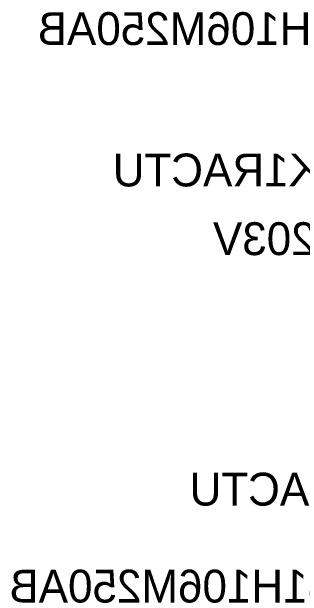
# Model space of a CAD drawing. Extents: x -28 to 199, y -61 to 255.
# Drawn here: x -28.18 to -10.22, y 206.56 to 242.74 of the extents above; entities that cross this region are included whole.
import ezdxf
from ezdxf.enums import TextEntityAlignment as Align

# ---------------------------------------------------------------- set-up
doc = ezdxf.new("R2010")
doc.units = 0
doc.header["$MEASUREMENT"] = 0
doc.layers.add('ASSEMBLY_PART_NUMBERS_BTM', color=191, linetype='CONTINUOUS')
doc.styles.add('VERIBEST_GERBER_0', font='txt')

msp = doc.modelspace()

# ---------------------------------------------------------------- texts
at = {"layer": 'ASSEMBLY_PART_NUMBERS_BTM', "style": 'VERIBEST_GERBER_0', "text_generation_flag": 2}
for s, p in [('C3225X7S1H106M250AB', (5, 242.71)), ('C1206C104K1RACTU', (5.25, 233.96)), ('ERJ-8GEYJ203V', (5.25, 229.71)), ('C1206C104K1RACTU', (10, 214.21)), ('C3225X7S1H106M250AB', (3.25, 208.21))]:
    msp.add_text(s, height=2.032, dxfattribs=at).set_placement(p, align=Align.TOP_LEFT)

doc.saveas('drawing.dxf')
